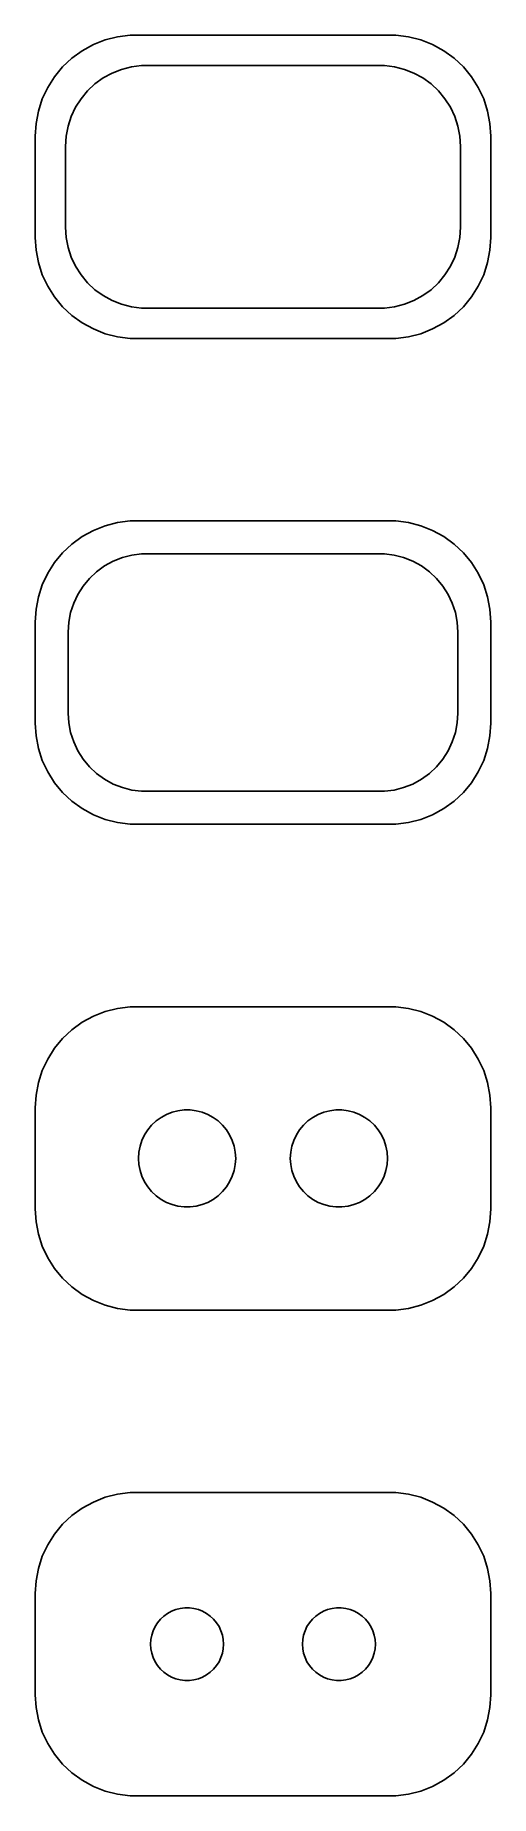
# Model space of a CAD drawing. Header units: metres. Extents: x -11.2 to 11.2, y 64.5 to 151.5.
import ezdxf

# ---------------------------------------------------------------- set-up
doc = ezdxf.new("R2010")
doc.units = ezdxf.units.M

msp = doc.modelspace()

# ---------------------------------------------------------------- linework, layer by layer
for p, q in [((-7.1869, 151.411), (-7.79507, 151.255)), ((-6.56395, 151.49), (-7.1869, 151.411)), ((6.56395, 151.49), (-6.56395, 151.49)), ((7.1869, 151.411), (6.56395, 151.49)), ((7.79507, 151.255), (7.1869, 151.411)), ((-8.92912, 150.722), (-9.43712, 150.353)), ((-8.37889, 151.024), (-8.92912, 150.722)), ((-7.79507, 151.255), (-8.37889, 151.024)), ((8.37889, 151.024), (7.79507, 151.255)), ((8.92912, 150.722), (8.37889, 151.024)), ((9.43712, 150.353), (8.92912, 150.722)), ((-9.89484, 149.923), (-10.2951, 149.439)), ((-9.43712, 150.353), (-9.89484, 149.923)), ((-7.8933, 149.377), (-7.45311, 149.619)), ((-7.45311, 149.619), (-6.98605, 149.804)), ((-6.98605, 149.804), (-6.49951, 149.929)), ((-6.49951, 149.929), (-6.00116, 149.992)), ((-6.00116, 149.992), (6.00116, 149.992)), ((6.00116, 149.992), (6.49951, 149.929)), ((6.49951, 149.929), (6.98605, 149.804)), ((6.98605, 149.804), (7.45311, 149.619)), ((7.45311, 149.619), (7.8933, 149.377)), ((9.89484, 149.923), (9.43712, 150.353)), ((10.2951, 149.439), (9.89484, 149.923)), ((-10.6315, 148.909), (-10.8989, 148.341)), ((-10.2951, 149.439), (-10.6315, 148.909)), ((-8.98605, 148.351), (-8.66586, 148.738)), ((-8.66586, 148.738), (-8.29968, 149.082)), ((-8.29968, 149.082), (-7.8933, 149.377)), ((7.8933, 149.377), (8.29968, 149.082)), ((8.29968, 149.082), (8.66586, 148.738)), ((8.66586, 148.738), (8.98605, 148.351)), ((10.6315, 148.909), (10.2951, 149.439)), ((10.8989, 148.341), (10.6315, 148.909)), ((-10.8989, 148.341), (-11.0929, 147.743)), ((-9.4691, 147.472), (-9.25522, 147.927)), ((-9.25522, 147.927), (-8.98605, 148.351)), ((8.98605, 148.351), (9.25522, 147.927)), ((9.25522, 147.927), (9.4691, 147.472)), ((11.0929, 147.743), (10.8989, 148.341)), ((-11.2106, 147.127), (-11.25, 146.5)), ((-11.0929, 147.743), (-11.2106, 147.127)), ((-9.62433, 146.995), (-9.4691, 147.472)), ((9.4691, 147.472), (9.62433, 146.995)), ((11.2106, 147.127), (11.0929, 147.743)), ((11.25, 146.5), (11.2106, 147.127)), ((-11.25, 146.5), (-11.25, 141.5)), ((-9.75, 146), (-9.71844, 146.501)), ((-9.71844, 146.501), (-9.62433, 146.995)), ((9.62433, 146.995), (9.71844, 146.501)), ((9.71844, 146.501), (9.75, 146)), ((11.25, 141.5), (11.25, 146.5)), ((-9.75, 142), (-9.75, 146)), ((9.75, 146), (9.75, 142)), ((-9.71844, 141.499), (-9.75, 142)), ((9.75, 142), (9.71844, 141.499)), ((-11.25, 141.5), (-11.2106, 140.873)), ((-9.62433, 141.005), (-9.71844, 141.499)), ((-9.4691, 140.528), (-9.62433, 141.005)), ((9.62433, 141.005), (9.4691, 140.528)), ((9.71844, 141.499), (9.62433, 141.005)), ((11.2106, 140.873), (11.25, 141.5)), ((-11.2106, 140.873), (-11.0929, 140.257)), ((-11.0929, 140.257), (-10.8989, 139.659)), ((-9.25522, 140.073), (-9.4691, 140.528)), ((-8.98605, 139.649), (-9.25522, 140.073)), ((9.25522, 140.073), (8.98605, 139.649)), ((9.4691, 140.528), (9.25522, 140.073)), ((10.8989, 139.659), (11.0929, 140.257)), ((11.0929, 140.257), (11.2106, 140.873)), ((-10.8989, 139.659), (-10.6315, 139.091)), ((-8.66586, 139.262), (-8.98605, 139.649)), ((-8.29968, 138.918), (-8.66586, 139.262)), ((8.66586, 139.262), (8.29968, 138.918)), ((8.98605, 139.649), (8.66586, 139.262)), ((10.6315, 139.091), (10.8989, 139.659)), ((-10.6315, 139.091), (-10.2951, 138.561)), ((-10.2951, 138.561), (-9.89484, 138.077)), ((-7.8933, 138.623), (-8.29968, 138.918)), ((-7.45311, 138.381), (-7.8933, 138.623)), ((-6.98605, 138.196), (-7.45311, 138.381)), ((7.45311, 138.381), (6.98605, 138.196)), ((7.8933, 138.623), (7.45311, 138.381)), ((8.29968, 138.918), (7.8933, 138.623)), ((9.89484, 138.077), (10.2951, 138.561)), ((10.2951, 138.561), (10.6315, 139.091)), ((-9.89484, 138.077), (-9.43712, 137.647)), ((-9.43712, 137.647), (-8.92912, 137.278)), ((-6.49951, 138.071), (-6.98605, 138.196)), ((-6.00116, 138.008), (-6.49951, 138.071)), ((6.00116, 138.008), (-6.00116, 138.008)), ((6.49951, 138.071), (6.00116, 138.008)), ((6.98605, 138.196), (6.49951, 138.071)), ((8.92912, 137.278), (9.43712, 137.647)), ((9.43712, 137.647), (9.89484, 138.077)), ((-8.92912, 137.278), (-8.37889, 136.976)), ((-8.37889, 136.976), (-7.79507, 136.745)), ((-7.79507, 136.745), (-7.1869, 136.589)), ((-7.1869, 136.589), (-6.56395, 136.51)), ((6.56395, 136.51), (7.1869, 136.589)), ((7.1869, 136.589), (7.79507, 136.745)), ((7.79507, 136.745), (8.37889, 136.976)), ((8.37889, 136.976), (8.92912, 137.278)), ((-6.56395, 136.51), (6.56395, 136.51)), ((-8.37889, 127.024), (-8.92912, 126.722)), ((-7.79507, 127.255), (-8.37889, 127.024)), ((-7.1869, 127.411), (-7.79507, 127.255)), ((-6.56395, 127.49), (-7.1869, 127.411)), ((6.56395, 127.49), (-6.56395, 127.49)), ((7.1869, 127.411), (6.56395, 127.49)), ((7.79507, 127.255), (7.1869, 127.411)), ((8.37889, 127.024), (7.79507, 127.255)), ((8.92912, 126.722), (8.37889, 127.024)), ((-9.43712, 126.353), (-9.89484, 125.923)), ((-8.92912, 126.722), (-9.43712, 126.353)), ((9.43712, 126.353), (8.92912, 126.722)), ((9.89484, 125.923), (9.43712, 126.353)), ((-10.2951, 125.439), (-10.6315, 124.909)), ((-9.89484, 125.923), (-10.2951, 125.439)), ((-8.21851, 124.984), (-7.82506, 125.27)), ((-7.82506, 125.27), (-7.39888, 125.504)), ((-7.39888, 125.504), (-6.9467, 125.683)), ((-6.9467, 125.683), (-6.47565, 125.804)), ((-6.47565, 125.804), (-5.99316, 125.865)), ((-5.99316, 125.865), (5.99316, 125.865)), ((5.99316, 125.865), (6.47565, 125.804)), ((6.47565, 125.804), (6.9467, 125.683)), ((6.9467, 125.683), (7.39888, 125.504)), ((7.39888, 125.504), (7.82506, 125.27)), ((7.82506, 125.27), (8.21851, 124.984)), ((10.2951, 125.439), (9.89484, 125.923)), ((10.6315, 124.909), (10.2951, 125.439)), ((-10.6315, 124.909), (-10.8989, 124.341)), ((-8.88301, 124.276), (-8.57301, 124.651)), ((-8.57301, 124.651), (-8.21851, 124.984)), ((8.21851, 124.984), (8.57301, 124.651)), ((8.57301, 124.651), (8.88301, 124.276)), ((10.8989, 124.341), (10.6315, 124.909)), ((-11.0929, 123.743), (-11.2106, 123.127)), ((-10.8989, 124.341), (-11.0929, 123.743)), ((-9.35068, 123.426), (-9.1436, 123.866)), ((-9.1436, 123.866), (-8.88301, 124.276)), ((8.88301, 124.276), (9.1436, 123.866)), ((9.1436, 123.866), (9.35068, 123.426)), ((11.0929, 123.743), (10.8989, 124.341)), ((11.2106, 123.127), (11.0929, 123.743)), ((-11.2106, 123.127), (-11.25, 122.5)), ((-9.59209, 122.485), (-9.50096, 122.963)), ((-9.50096, 122.963), (-9.35068, 123.426)), ((9.35068, 123.426), (9.50096, 122.963)), ((9.50096, 122.963), (9.59209, 122.485)), ((11.25, 122.5), (11.2106, 123.127)), ((-11.25, 122.5), (-11.25, 117.5)), ((-9.62262, 122), (-9.59209, 122.485)), ((-9.62262, 118), (-9.62262, 122)), ((9.59209, 122.485), (9.62262, 122)), ((9.62262, 122), (9.62262, 118)), ((11.25, 117.5), (11.25, 122.5)), ((-11.25, 117.5), (-11.2106, 116.873)), ((-9.59209, 117.515), (-9.62262, 118)), ((-9.50096, 117.037), (-9.59209, 117.515)), ((9.59209, 117.515), (9.50096, 117.037)), ((9.62262, 118), (9.59209, 117.515)), ((11.2106, 116.873), (11.25, 117.5)), ((-11.2106, 116.873), (-11.0929, 116.257)), ((-9.35068, 116.574), (-9.50096, 117.037)), ((-9.1436, 116.134), (-9.35068, 116.574)), ((9.35068, 116.574), (9.1436, 116.134)), ((9.50096, 117.037), (9.35068, 116.574)), ((11.0929, 116.257), (11.2106, 116.873)), ((-11.0929, 116.257), (-10.8989, 115.659)), ((-8.88301, 115.724), (-9.1436, 116.134)), ((-8.57301, 115.349), (-8.88301, 115.724)), ((8.88301, 115.724), (8.57301, 115.349)), ((9.1436, 116.134), (8.88301, 115.724)), ((10.8989, 115.659), (11.0929, 116.257)), ((-10.8989, 115.659), (-10.6315, 115.091)), ((-10.6315, 115.091), (-10.2951, 114.561)), ((-8.21851, 115.016), (-8.57301, 115.349)), ((-7.82506, 114.73), (-8.21851, 115.016)), ((8.21851, 115.016), (7.82506, 114.73)), ((8.57301, 115.349), (8.21851, 115.016)), ((10.2951, 114.561), (10.6315, 115.091)), ((10.6315, 115.091), (10.8989, 115.659)), ((-10.2951, 114.561), (-9.89484, 114.077)), ((-9.89484, 114.077), (-9.43712, 113.647)), ((-7.39888, 114.496), (-7.82506, 114.73)), ((-6.9467, 114.317), (-7.39888, 114.496)), ((-6.47565, 114.196), (-6.9467, 114.317)), ((-5.99316, 114.135), (-6.47565, 114.196)), ((5.99316, 114.135), (-5.99316, 114.135)), ((6.47565, 114.196), (5.99316, 114.135)), ((6.9467, 114.317), (6.47565, 114.196)), ((7.39888, 114.496), (6.9467, 114.317)), ((7.82506, 114.73), (7.39888, 114.496)), ((9.43712, 113.647), (9.89484, 114.077)), ((9.89484, 114.077), (10.2951, 114.561)), ((-9.43712, 113.647), (-8.92912, 113.278)), ((-8.92912, 113.278), (-8.37889, 112.976)), ((8.37889, 112.976), (8.92912, 113.278)), ((8.92912, 113.278), (9.43712, 113.647)), ((-8.37889, 112.976), (-7.79507, 112.745)), ((-7.79507, 112.745), (-7.1869, 112.589)), ((-7.1869, 112.589), (-6.56395, 112.51)), ((-6.56395, 112.51), (6.56395, 112.51)), ((6.56395, 112.51), (7.1869, 112.589)), ((7.1869, 112.589), (7.79507, 112.745)), ((7.79507, 112.745), (8.37889, 112.976)), ((-8.92912, 102.722), (-9.43712, 102.353)), ((-8.37889, 103.024), (-8.92912, 102.722)), ((-7.79507, 103.255), (-8.37889, 103.024)), ((-7.1869, 103.411), (-7.79507, 103.255)), ((-6.56395, 103.49), (-7.1869, 103.411)), ((6.56395, 103.49), (-6.56395, 103.49)), ((7.1869, 103.411), (6.56395, 103.49)), ((7.79507, 103.255), (7.1869, 103.411)), ((8.37889, 103.024), (7.79507, 103.255)), ((8.92912, 102.722), (8.37889, 103.024)), ((9.43712, 102.353), (8.92912, 102.722)), ((-9.89484, 101.923), (-10.2951, 101.439)), ((-9.43712, 102.353), (-9.89484, 101.923)), ((9.89484, 101.923), (9.43712, 102.353)), ((10.2951, 101.439), (9.89484, 101.923)), ((-10.6315, 100.909), (-10.8989, 100.341)), ((-10.2951, 101.439), (-10.6315, 100.909)), ((10.6315, 100.909), (10.2951, 101.439)), ((10.8989, 100.341), (10.6315, 100.909)), ((-10.8989, 100.341), (-11.0929, 99.7434)), ((11.0929, 99.7434), (10.8989, 100.341)), ((-11.0929, 99.7434), (-11.2106, 99.1267)), ((11.2106, 99.1267), (11.0929, 99.7434)), ((-11.2106, 99.1267), (-11.25, 98.5)), ((-11.25, 98.5), (-11.25, 93.5)), ((-4.49164, 98.2825), (-4.19971, 98.3575)), ((-4.19971, 98.3575), (-3.9007, 98.3953)), ((-3.9007, 98.3953), (-3.59929, 98.3953)), ((-3.59929, 98.3953), (-3.30028, 98.3575)), ((-3.30028, 98.3575), (-3.00835, 98.2825)), ((3.00835, 98.2825), (3.30028, 98.3575)), ((3.30028, 98.3575), (3.59929, 98.3953)), ((3.59929, 98.3953), (3.9007, 98.3953)), ((3.9007, 98.3953), (4.19971, 98.3575)), ((4.19971, 98.3575), (4.49164, 98.2825)), ((11.25, 98.5), (11.2106, 99.1267)), ((11.25, 93.5), (11.25, 98.5)), ((-5.69164, 97.4107), (-5.49951, 97.6429)), ((-5.49951, 97.6429), (-5.27982, 97.8492)), ((-5.27982, 97.8492), (-5.03598, 98.0264)), ((-5.03598, 98.0264), (-4.77187, 98.1716)), ((-4.77187, 98.1716), (-4.49164, 98.2825)), ((-3.00835, 98.2825), (-2.72812, 98.1716)), ((-2.72812, 98.1716), (-2.464, 98.0264)), ((-2.464, 98.0264), (-2.22017, 97.8492)), ((-2.22017, 97.8492), (-2.00047, 97.6429)), ((-2.00047, 97.6429), (-1.80835, 97.4107)), ((1.80835, 97.4107), (2.00047, 97.6429)), ((2.00047, 97.6429), (2.22017, 97.8492)), ((2.22017, 97.8492), (2.464, 98.0264)), ((2.464, 98.0264), (2.72812, 98.1716)), ((2.72812, 98.1716), (3.00835, 98.2825)), ((4.49164, 98.2825), (4.77187, 98.1716)), ((4.77187, 98.1716), (5.03598, 98.0264)), ((5.03598, 98.0264), (5.27982, 97.8492)), ((5.27982, 97.8492), (5.49951, 97.6429)), ((5.49951, 97.6429), (5.69164, 97.4107)), ((-6.13107, 96.3008), (-6.07458, 96.5968)), ((-6.07458, 96.5968), (-5.98146, 96.8835)), ((-5.98146, 96.8835), (-5.85313, 97.1562)), ((-5.85313, 97.1562), (-5.69164, 97.4107)), ((-1.80835, 97.4107), (-1.64685, 97.1562)), ((-1.64685, 97.1562), (-1.51852, 96.8835)), ((-1.51852, 96.8835), (-1.4254, 96.5968)), ((-1.4254, 96.5968), (-1.36891, 96.3008)), ((1.36891, 96.3008), (1.4254, 96.5968)), ((1.4254, 96.5968), (1.51852, 96.8835)), ((1.51852, 96.8835), (1.64685, 97.1562)), ((1.64685, 97.1562), (1.80835, 97.4107)), ((5.69164, 97.4107), (5.85313, 97.1562)), ((5.85313, 97.1562), (5.98146, 96.8835)), ((5.98146, 96.8835), (6.07458, 96.5968)), ((6.07458, 96.5968), (6.13107, 96.3008)), ((-6.14999, 96), (-6.13107, 96.3008)), ((-6.13107, 95.6992), (-6.14999, 96)), ((-6.07458, 95.4032), (-6.13107, 95.6992)), ((-1.36891, 95.6992), (-1.4254, 95.4032)), ((-1.36891, 96.3008), (-1.34999, 96)), ((-1.34999, 96), (-1.36891, 95.6992)), ((1.34999, 96), (1.36891, 96.3008)), ((1.36891, 95.6992), (1.34999, 96)), ((1.4254, 95.4032), (1.36891, 95.6992)), ((6.13107, 95.6992), (6.07458, 95.4032)), ((6.13107, 96.3008), (6.14999, 96)), ((6.14999, 96), (6.13107, 95.6992)), ((-5.98146, 95.1165), (-6.07458, 95.4032)), ((-5.85313, 94.8438), (-5.98146, 95.1165)), ((-5.69164, 94.5893), (-5.85313, 94.8438)), ((-1.64685, 94.8438), (-1.80835, 94.5893)), ((-1.51852, 95.1165), (-1.64685, 94.8438)), ((-1.4254, 95.4032), (-1.51852, 95.1165)), ((1.51852, 95.1165), (1.4254, 95.4032)), ((1.64685, 94.8438), (1.51852, 95.1165)), ((1.80835, 94.5893), (1.64685, 94.8438)), ((5.85313, 94.8438), (5.69164, 94.5893)), ((5.98146, 95.1165), (5.85313, 94.8438)), ((6.07458, 95.4032), (5.98146, 95.1165)), ((-5.49951, 94.3571), (-5.69164, 94.5893)), ((-5.27982, 94.1508), (-5.49951, 94.3571)), ((-5.03598, 93.9736), (-5.27982, 94.1508)), ((-4.77187, 93.8284), (-5.03598, 93.9736)), ((-2.464, 93.9736), (-2.72812, 93.8284)), ((-2.22017, 94.1508), (-2.464, 93.9736)), ((-2.00047, 94.3571), (-2.22017, 94.1508)), ((-1.80835, 94.5893), (-2.00047, 94.3571)), ((2.00047, 94.3571), (1.80835, 94.5893)), ((2.22017, 94.1508), (2.00047, 94.3571)), ((2.464, 93.9736), (2.22017, 94.1508)), ((2.72812, 93.8284), (2.464, 93.9736)), ((5.03598, 93.9736), (4.77187, 93.8284)), ((5.27982, 94.1508), (5.03598, 93.9736)), ((5.49951, 94.3571), (5.27982, 94.1508)), ((5.69164, 94.5893), (5.49951, 94.3571)), ((-11.25, 93.5), (-11.2106, 92.8733)), ((-4.49164, 93.7175), (-4.77187, 93.8284)), ((-4.19971, 93.6425), (-4.49164, 93.7175)), ((-3.9007, 93.6047), (-4.19971, 93.6425)), ((-3.59929, 93.6047), (-3.9007, 93.6047)), ((-3.30028, 93.6425), (-3.59929, 93.6047)), ((-3.00835, 93.7175), (-3.30028, 93.6425)), ((-2.72812, 93.8284), (-3.00835, 93.7175)), ((3.00835, 93.7175), (2.72812, 93.8284)), ((3.30028, 93.6425), (3.00835, 93.7175)), ((3.59929, 93.6047), (3.30028, 93.6425)), ((3.9007, 93.6047), (3.59929, 93.6047)), ((4.19971, 93.6425), (3.9007, 93.6047)), ((4.49164, 93.7175), (4.19971, 93.6425)), ((4.77187, 93.8284), (4.49164, 93.7175)), ((11.2106, 92.8733), (11.25, 93.5)), ((-11.2106, 92.8733), (-11.0929, 92.2566)), ((-11.0929, 92.2566), (-10.8989, 91.6594)), ((10.8989, 91.6594), (11.0929, 92.2566)), ((11.0929, 92.2566), (11.2106, 92.8733)), ((-10.8989, 91.6594), (-10.6315, 91.0912)), ((10.6315, 91.0912), (10.8989, 91.6594)), ((-10.6315, 91.0912), (-10.2951, 90.5611)), ((-10.2951, 90.5611), (-9.89484, 90.0773)), ((9.89484, 90.0773), (10.2951, 90.5611)), ((10.2951, 90.5611), (10.6315, 91.0912)), ((-9.89484, 90.0773), (-9.43712, 89.6474)), ((-9.43712, 89.6474), (-8.92912, 89.2784)), ((8.92912, 89.2784), (9.43712, 89.6474)), ((9.43712, 89.6474), (9.89484, 90.0773)), ((-8.92912, 89.2784), (-8.37889, 88.9759)), ((-8.37889, 88.9759), (-7.79507, 88.7447)), ((-7.79507, 88.7447), (-7.1869, 88.5886)), ((7.1869, 88.5886), (7.79507, 88.7447)), ((7.79507, 88.7447), (8.37889, 88.9759)), ((8.37889, 88.9759), (8.92912, 89.2784)), ((-7.1869, 88.5886), (-6.56395, 88.5099)), ((-6.56395, 88.5099), (6.56395, 88.5099)), ((6.56395, 88.5099), (7.1869, 88.5886)), ((-7.79507, 79.2553), (-8.37889, 79.0241)), ((-7.1869, 79.4114), (-7.79507, 79.2553)), ((-6.56395, 79.4901), (-7.1869, 79.4114)), ((6.56395, 79.4901), (-6.56395, 79.4901)), ((7.1869, 79.4114), (6.56395, 79.4901)), ((7.79507, 79.2553), (7.1869, 79.4114)), ((8.37889, 79.0241), (7.79507, 79.2553)), ((-9.43712, 78.3526), (-9.89484, 77.9227)), ((-8.92912, 78.7216), (-9.43712, 78.3526)), ((-8.37889, 79.0241), (-8.92912, 78.7216)), ((8.92912, 78.7216), (8.37889, 79.0241)), ((9.43712, 78.3526), (8.92912, 78.7216)), ((9.89484, 77.9227), (9.43712, 78.3526)), ((-10.2951, 77.4389), (-10.6315, 76.9088)), ((-9.89484, 77.9227), (-10.2951, 77.4389)), ((10.2951, 77.4389), (9.89484, 77.9227)), ((10.6315, 76.9088), (10.2951, 77.4389)), ((-10.6315, 76.9088), (-10.8989, 76.3406)), ((10.8989, 76.3406), (10.6315, 76.9088)), ((-11.0929, 75.7434), (-11.2106, 75.1267)), ((-10.8989, 76.3406), (-11.0929, 75.7434)), ((11.0929, 75.7434), (10.8989, 76.3406)), ((11.2106, 75.1267), (11.0929, 75.7434)), ((-11.2106, 75.1267), (-11.25, 74.5)), ((11.25, 74.5), (11.2106, 75.1267)), ((-11.25, 74.5), (-11.25, 69.5)), ((11.25, 69.5), (11.25, 74.5)), ((-5.20622, 73.058), (-5.06213, 73.2322)), ((-5.06213, 73.2322), (-4.89735, 73.3869)), ((-4.89735, 73.3869), (-4.71448, 73.5198)), ((-4.71448, 73.5198), (-4.51639, 73.6287)), ((-4.51639, 73.6287), (-4.30623, 73.7119)), ((-4.30623, 73.7119), (-4.08728, 73.7681)), ((-4.08728, 73.7681), (-3.86302, 73.7964)), ((-3.86302, 73.7964), (-3.63696, 73.7964)), ((-3.63696, 73.7964), (-3.4127, 73.7681)), ((-3.4127, 73.7681), (-3.19376, 73.7119)), ((-3.19376, 73.7119), (-2.9836, 73.6287)), ((-2.9836, 73.6287), (-2.78551, 73.5198)), ((-2.78551, 73.5198), (-2.60263, 73.3869)), ((-2.60263, 73.3869), (-2.43785, 73.2322)), ((-2.43785, 73.2322), (-2.29376, 73.058)), ((2.29376, 73.058), (2.43785, 73.2322)), ((2.43785, 73.2322), (2.60263, 73.3869)), ((2.60263, 73.3869), (2.78551, 73.5198)), ((2.78551, 73.5198), (2.9836, 73.6287)), ((2.9836, 73.6287), (3.19376, 73.7119)), ((3.19376, 73.7119), (3.4127, 73.7681)), ((3.4127, 73.7681), (3.63696, 73.7964)), ((3.63696, 73.7964), (3.86302, 73.7964)), ((3.86302, 73.7964), (4.08728, 73.7681)), ((4.08728, 73.7681), (4.30623, 73.7119)), ((4.30623, 73.7119), (4.51639, 73.6287)), ((4.51639, 73.6287), (4.71448, 73.5198)), ((4.71448, 73.5198), (4.89735, 73.3869)), ((4.89735, 73.3869), (5.06213, 73.2322)), ((5.06213, 73.2322), (5.20622, 73.058)), ((-5.54999, 72), (-5.5358, 72.2256)), ((-5.5358, 72.2256), (-5.49344, 72.4476)), ((-5.49344, 72.4476), (-5.42358, 72.6626)), ((-5.42358, 72.6626), (-5.32735, 72.8671)), ((-5.32735, 72.8671), (-5.20622, 73.058)), ((-2.29376, 73.058), (-2.17264, 72.8671)), ((-2.17264, 72.8671), (-2.0764, 72.6626)), ((-2.0764, 72.6626), (-2.00655, 72.4476)), ((-2.00655, 72.4476), (-1.96419, 72.2256)), ((-1.96419, 72.2256), (-1.95, 72)), ((1.95, 72), (1.96419, 72.2256)), ((1.96419, 72.2256), (2.00655, 72.4476)), ((2.00655, 72.4476), (2.0764, 72.6626)), ((2.0764, 72.6626), (2.17264, 72.8671)), ((2.17264, 72.8671), (2.29376, 73.058)), ((5.20622, 73.058), (5.32735, 72.8671)), ((5.32735, 72.8671), (5.42358, 72.6626)), ((5.42358, 72.6626), (5.49344, 72.4476)), ((5.49344, 72.4476), (5.5358, 72.2256)), ((5.5358, 72.2256), (5.54999, 72)), ((-5.5358, 71.7744), (-5.54999, 72)), ((-5.49344, 71.5524), (-5.5358, 71.7744)), ((-5.42358, 71.3374), (-5.49344, 71.5524)), ((-5.32735, 71.1329), (-5.42358, 71.3374)), ((-2.0764, 71.3374), (-2.17264, 71.1329)), ((-2.00655, 71.5524), (-2.0764, 71.3374)), ((-1.96419, 71.7744), (-2.00655, 71.5524)), ((-1.95, 72), (-1.96419, 71.7744)), ((1.96419, 71.7744), (1.95, 72)), ((2.00655, 71.5524), (1.96419, 71.7744)), ((2.0764, 71.3374), (2.00655, 71.5524)), ((2.17264, 71.1329), (2.0764, 71.3374)), ((5.42358, 71.3374), (5.32735, 71.1329)), ((5.49344, 71.5524), (5.42358, 71.3374)), ((5.5358, 71.7744), (5.49344, 71.5524)), ((5.54999, 72), (5.5358, 71.7744)), ((-5.20622, 70.942), (-5.32735, 71.1329)), ((-5.06213, 70.7678), (-5.20622, 70.942)), ((-4.89735, 70.6131), (-5.06213, 70.7678)), ((-4.71448, 70.4802), (-4.89735, 70.6131)), ((-4.51639, 70.3713), (-4.71448, 70.4802)), ((-2.78551, 70.4802), (-2.9836, 70.3713)), ((-2.60263, 70.6131), (-2.78551, 70.4802)), ((-2.43785, 70.7678), (-2.60263, 70.6131)), ((-2.29376, 70.942), (-2.43785, 70.7678)), ((-2.17264, 71.1329), (-2.29376, 70.942)), ((2.29376, 70.942), (2.17264, 71.1329)), ((2.43785, 70.7678), (2.29376, 70.942)), ((2.60263, 70.6131), (2.43785, 70.7678)), ((2.78551, 70.4802), (2.60263, 70.6131)), ((2.9836, 70.3713), (2.78551, 70.4802)), ((4.71448, 70.4802), (4.51639, 70.3713)), ((4.89735, 70.6131), (4.71448, 70.4802)), ((5.06213, 70.7678), (4.89735, 70.6131)), ((5.20622, 70.942), (5.06213, 70.7678)), ((5.32735, 71.1329), (5.20622, 70.942)), ((-4.30623, 70.2881), (-4.51639, 70.3713)), ((-4.08728, 70.2319), (-4.30623, 70.2881)), ((-3.86302, 70.2036), (-4.08728, 70.2319)), ((-3.63696, 70.2036), (-3.86302, 70.2036)), ((-3.4127, 70.2319), (-3.63696, 70.2036)), ((-3.19376, 70.2881), (-3.4127, 70.2319)), ((-2.9836, 70.3713), (-3.19376, 70.2881)), ((3.19376, 70.2881), (2.9836, 70.3713)), ((3.4127, 70.2319), (3.19376, 70.2881)), ((3.63696, 70.2036), (3.4127, 70.2319)), ((3.86302, 70.2036), (3.63696, 70.2036)), ((4.08728, 70.2319), (3.86302, 70.2036)), ((4.30623, 70.2881), (4.08728, 70.2319)), ((4.51639, 70.3713), (4.30623, 70.2881)), ((-11.25, 69.5), (-11.2106, 68.8733)), ((-11.2106, 68.8733), (-11.0929, 68.2566)), ((11.0929, 68.2566), (11.2106, 68.8733)), ((11.2106, 68.8733), (11.25, 69.5)), ((-11.0929, 68.2566), (-10.8989, 67.6594)), ((10.8989, 67.6594), (11.0929, 68.2566)), ((-10.8989, 67.6594), (-10.6315, 67.0912)), ((-10.6315, 67.0912), (-10.2951, 66.5611)), ((10.2951, 66.5611), (10.6315, 67.0912)), ((10.6315, 67.0912), (10.8989, 67.6594)), ((-10.2951, 66.5611), (-9.89484, 66.0773)), ((9.89484, 66.0773), (10.2951, 66.5611)), ((-9.89484, 66.0773), (-9.43712, 65.6474)), ((-9.43712, 65.6474), (-8.92912, 65.2784)), ((-8.92912, 65.2784), (-8.37889, 64.9759)), ((8.37889, 64.9759), (8.92912, 65.2784)), ((8.92912, 65.2784), (9.43712, 65.6474)), ((9.43712, 65.6474), (9.89484, 66.0773)), ((-8.37889, 64.9759), (-7.79507, 64.7447)), ((-7.79507, 64.7447), (-7.1869, 64.5886)), ((-7.1869, 64.5886), (-6.56395, 64.5099)), ((-6.56395, 64.5099), (6.56395, 64.5099)), ((6.56395, 64.5099), (7.1869, 64.5886)), ((7.1869, 64.5886), (7.79507, 64.7447)), ((7.79507, 64.7447), (8.37889, 64.9759))]:
    msp.add_line(p, q)

doc.saveas('drawing.dxf')
